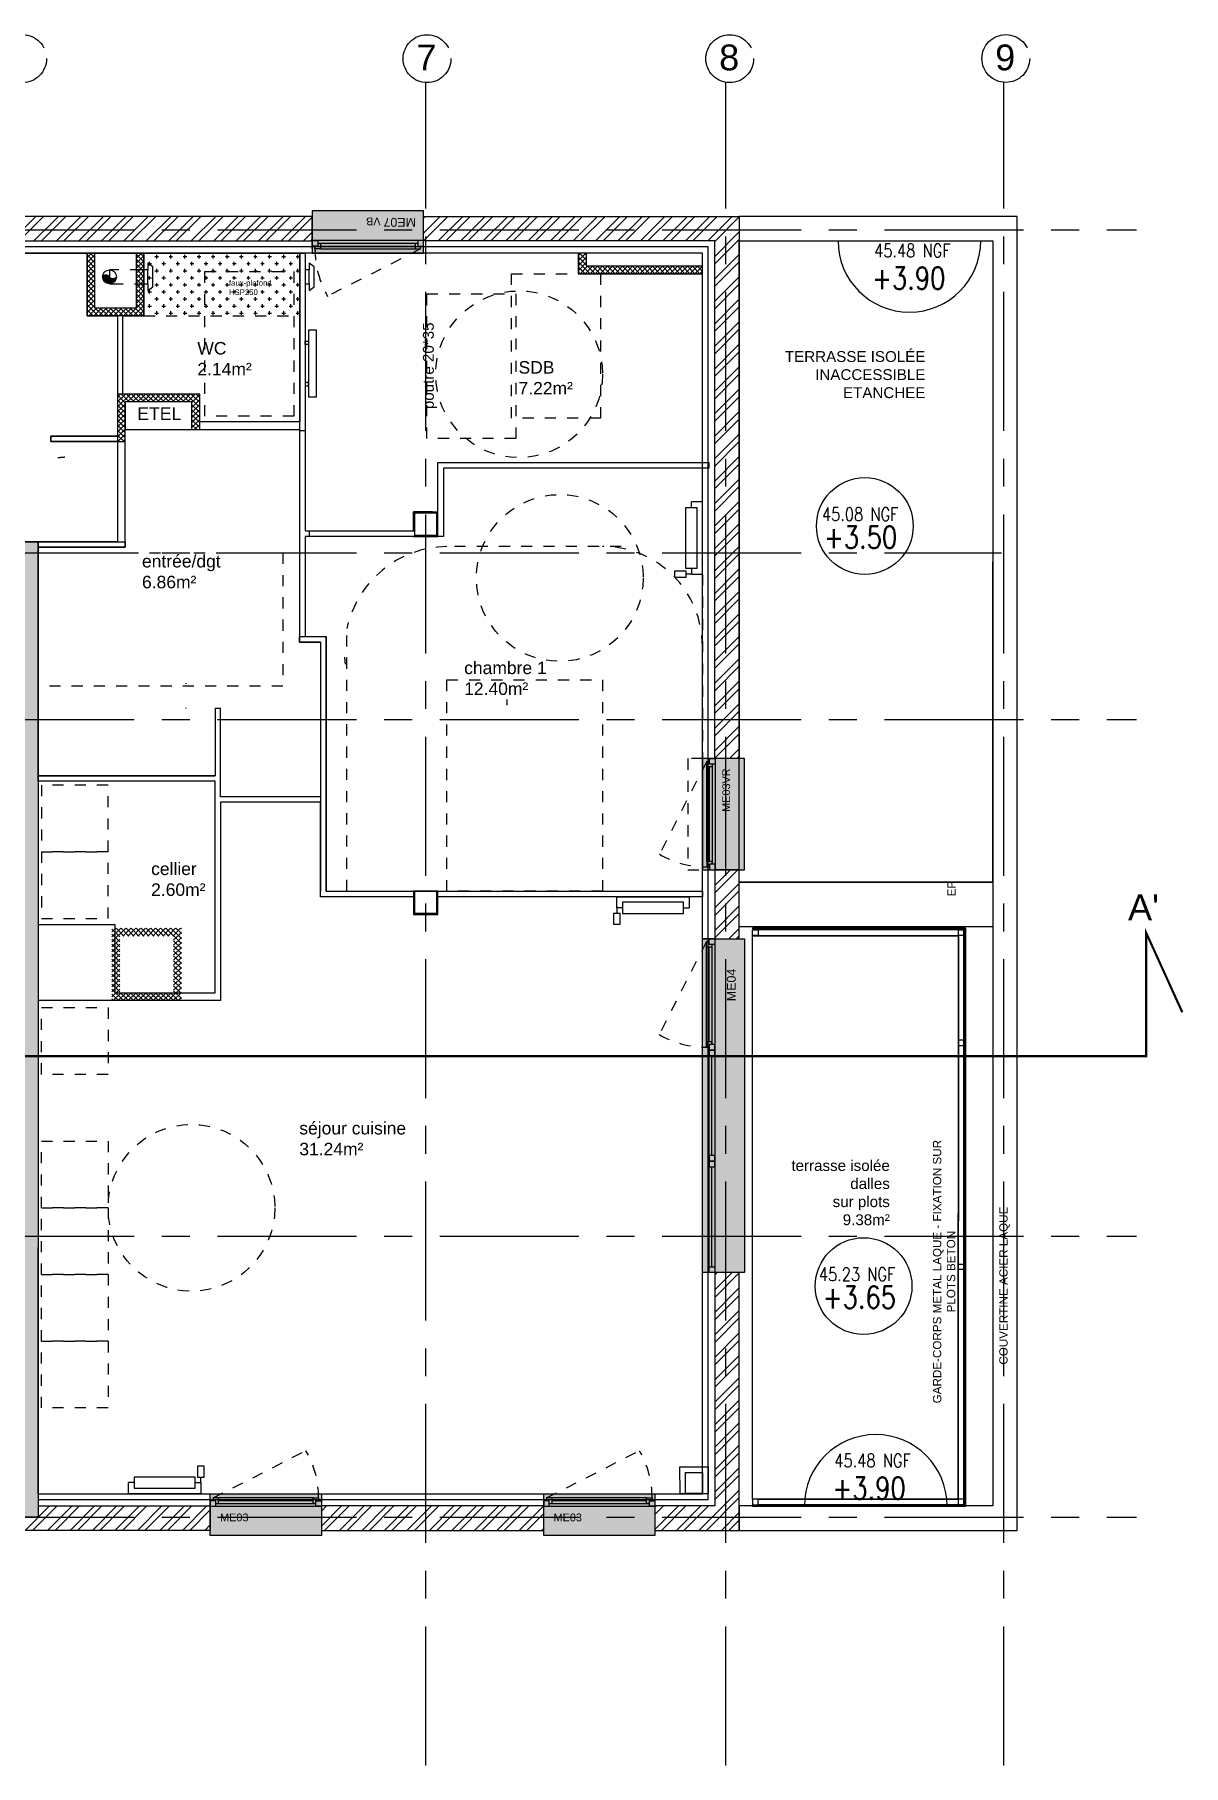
# Model space of a CAD drawing. Header units: millimetres. Extents: x -11.2 to 20.6, y -9.4 to 6.2.
# Drawn here: x 10.27 to 20.6, y -9.4 to 6.16 of the extents above; entities that cross this region are included whole.
import ezdxf

# ---------------------------------------------------------------- set-up
doc = ezdxf.new("R2010")
doc.units = ezdxf.units.MM
for name, pattern in [('0.0.1_Plan masse$0$cartouche PRO tranche 1$0${ Batten }', [0]), ('AXESx2', [4, 2.5, -0.5, 0.5, -0.5]), ('CACHE', [0.375, 0.25, -0.125]), ('INTERROMPU', [0.75, 0.5, -0.25])]:
    doc.linetypes.add(name, pattern=pattern)
for name, color, linetype in [('01_AH_Coupes', 195, 'AXESx2'), ("02_AH_Files d'axes", 147, 'AXESx2'), ('02_AH_Structure Béton', 10, 'Continuous'), ('02_AH_Structure Béton_H', 11, 'Continuous'), ('02_AH_Structure Maçonnée', 230, 'Continuous'), ('02_AH_Structure Maçonnée_H', 231, 'Continuous'), ('03_AH_Couverture_V', 33, 'Continuous'), ('03_AH_Menuiseries Ext', 3, 'Continuous'), ('04_AH_Cloisons', 150, 'Continuous'), ('04_AH_Cloisons_H', 153, 'Continuous'), ('04_AH_Faux-Plafonds', 157, 'Continuous'), ('04_AH_Isolation', 2, 'Continuous'), ('04_AH_Isolation_H', 2, 'Continuous'), ('04_AH_Mobilier', 123, 'Continuous'), ('04_AH_Serrurerie', 73, 'Continuous'), ('04_AH_Serrurerie_V', 74, 'Continuous'), ('05_AH_CVC', 220, 'Continuous'), ('07_AH_Côtes 100e', 7, 'Continuous'), ('07_AH_Perso-Symboles-...', 8, 'Continuous'), ('07_AH_Textes 50e', 7, 'Continuous')]:
    doc.layers.add(name, color=color, linetype=linetype)
doc.layers.add('07_AH_SHAB', color=130, linetype='Continuous', plot=False)
doc.layers.add('10_AH_PANTONE BLANC', color=7, linetype='Continuous', lineweight=0, true_color=0xffffff)
doc.styles.get("Standard").update_dxf_attribs({"font": 'arial.ttf'})
doc.styles.add('Texte 1000', font='arial.ttf', dxfattribs={"height": 1.5})
doc.styles.add('Texte 50', font='arial.ttf', dxfattribs={"height": 0.075})
doc.styles.add('TRACEcotes', font='simplex.shx', dxfattribs={"width": 0.8})
pattern_1 = [(135, (-4278.352016, -69.426065), (-0.0224506403, -0.0224506403), []), (225, (-4278.352016, -69.426065), (0.0224506403, -0.0224506403), [])]

# ---------------------------------------------------------------- blocks, each defined once
blk = doc.blocks.new('A$C54EE634B')
at = {"layer": '10_AH_PANTONE BLANC'}
h = blk.add_hatch(color=256, dxfattribs=at)
h.dxf.hatch_style = 1
h.paths.add_polyline_path([(-0.1, -0.357), (0.9, -0.357), (0.9, 0.018), (-0.1, 0.018)])
at = {"color": 251}
blk.add_line((-0.05, -0.093), (0.9, -0.093), dxfattribs=at)
at = {"ltscale": 0.1}
for p, q in [((0.825, -0.018), (-0.025, -0.018)), ((0.825, -0.043), (-0.025, -0.043)), ((0.863, -0.043), (0.85, -0.043)), ((0.9, -0.018), (0.9, -0.043)), ((0.9, -0.043), (0.9, -0.043))]:
    blk.add_line(p, q, dxfattribs=at)
at = {"color": 251, "linetype": 'CACHE', "ltscale": 0.3, "flags": 128}
blk.add_lwpolyline([(-0.075, -0.018), (0.761, 0.407)], dxfattribs=at)
at = {"ltscale": 0.1}
for points in [[(-0.1, 0.02), (0.9, 0.02), (0.9, -0.357), (-0.1, -0.357)], [(-0.05, -0.043), (-0.1, -0.043), (-0.1, -0.093), (-0.05, -0.093)], [(-0.05, -0.093), (-0.05, -0.043), (-0.1, -0.043), (-0.1, -0.093)], [(0.85, -0.093), (0.85, -0.043), (0.9, -0.043), (0.9, -0.093)]]:
    blk.add_lwpolyline(points, close=True, dxfattribs=at)
blk.add_lwpolyline([(0.9, -0.357), (-0.1, -0.357), (-0.1, 0.02), (0.9, 0.02)], close=True)
for points in [[(-0.05, -0.068), (-0.025, -0.068), (-0.025, -0.018), (-0.075, -0.018), (-0.075, -0.043)], [(-0.05, -0.068), (0.85, -0.068)], [(0.85, -0.068), (0.825, -0.068), (0.825, -0.018), (0.875, -0.018), (0.875, -0.043)], [(0.863, -0.043), (0.85, -0.043)]]:
    blk.add_lwpolyline(points, dxfattribs=at)
at = {"color": 251, "linetype": 'CACHE', "ltscale": 0.3}
blk.add_arc((0.025, -0.018), 0.85, 360, 30, dxfattribs=at)
at = {"insert": (-0.012, -0.158), "char_height": 1.5, "attachment_point": 1, "style": 'Texte 1000'}
blk.add_mtext_dynamic_manual_height_columns('{\\H0.046667x;ME0\\H0.99999x;3}', width=0.68046, gutter_width=7.5, heights=[0], dxfattribs=at)
blk = doc.blocks.new('A$C1C1F09CD')
blk.add_hatch(color=256).paths.add_polyline_path([(0, 0, 0.5), (0, 0.1, 0.4142136), (-0.1, 0, 0.4142136), (0, -0.1, -0.5)])
blk.add_circle((0, 0), 0.1)
for centre, start, end in [((0.0375, -0.05), 126.8699, 233.1301), ((-0.0375, 0.05), 306.8699, 53.1301)]:
    blk.add_arc(centre, 0.0625, start, end)
blk = doc.blocks.new('bouche vmc')
blk.add_lwpolyline([(0, -0.062), (0, 0.062), (0.034, 0.062), (0.034, 0.122), (0.08, 0.091), (0.08, -0.091), (0.034, -0.122), (0.034, -0.062), (0, -0.062), (0, 0.062), (0.034, 0.062), (0.034, -0.062)])
blk = doc.blocks.new('seche serviettes')
for points in [[(-0.1, -0.3), (-0.03, -0.3), (-0.03, 0.3), (-0.1, 0.3)], [(-0.03, 0.17), (0, 0.17), (0, 0.2), (-0.03, 0.2)], [(-0.03, -0.17), (0, -0.17), (0, -0.2), (-0.03, -0.2)]]:
    blk.add_lwpolyline(points, close=True)
blk = doc.blocks.new('A$C5740073D')
for p, q in [((-0.1, -0.05), (-0.1, 0)), ((0, 0), (-0.1, 0)), ((0, -0.65), (0, 0)), ((-0.1, -0.6), (-0.1, -0.65)), ((-0.1, -0.65), (-0.15, -0.65)), ((-0.1, -0.65), (0, -0.65))]:
    blk.add_line(p, q)
for points in [[(-0.15, -0.05), (-0.05, -0.05), (-0.05, -0.6), (-0.15, -0.6)], [(-0.248, -0.619), (-0.15, -0.619), (-0.15, -0.681), (-0.248, -0.681)]]:
    blk.add_lwpolyline(points, close=True)
blk = doc.blocks.new('ME04')
at = {"layer": '10_AH_PANTONE BLANC'}
h = blk.add_hatch(color=256, dxfattribs=at)
h.dxf.hatch_style = 1
h.paths.add_polyline_path([(4277.552, 60.794), (4274.552, 60.794), (4274.552, 61.171), (4277.552, 61.171)])
for p, q in [((4274.552, 61.053), (4274.552, 61.171)), ((4277.552, 61.053), (4277.552, 61.171)), ((4277.552, 61.053), (4277.552, 61.171)), ((4277.502, 61.061), (4275.802, 61.061)), ((4276.577, 61.136), (4277.477, 61.136))]:
    blk.add_line(p, q)
at = {"ltscale": 0.1}
for p, q in [((4276.552, 61.111), (4276.552, 61.111)), ((4276.589, 61.111), (4276.602, 61.111)), ((4276.627, 61.111), (4277.477, 61.111))]:
    blk.add_line(p, q, dxfattribs=at)
at = {"color": 251, "linetype": 'CACHE', "ltscale": 0.3, "flags": 128}
blk.add_lwpolyline([(4277.527, 61.136), (4276.691, 61.561)], dxfattribs=at)
at = {"ltscale": 0.1}
blk.add_lwpolyline([(4274.552, 61.171), (4277.552, 61.171), (4277.552, 60.794), (4274.552, 60.794)], close=True, dxfattribs=at)
for points in [[(4274.552, 61.111), (4274.602, 61.111), (4274.602, 61.061), (4274.552, 61.061)], [(4275.552, 61.061), (4275.552, 61.111), (4275.502, 61.111), (4275.502, 61.061)], [(4275.602, 61.061), (4275.602, 61.111), (4275.552, 61.111), (4275.552, 61.061)], [(4276.552, 61.061), (4276.552, 61.111), (4276.502, 61.111), (4276.502, 61.061)], [(4276.602, 61.061), (4276.602, 61.111), (4276.552, 61.111), (4276.552, 61.061)], [(4277.502, 61.111), (4277.552, 61.111), (4277.552, 61.061), (4277.502, 61.061)], [(4277.502, 61.061), (4277.502, 61.111), (4277.552, 61.111), (4277.552, 61.061)]]:
    blk.add_lwpolyline(points, close=True)
for points in [[(4274.602, 61.111), (4276.502, 61.111)], [(4274.602, 61.086), (4275.502, 61.086)], [(4276.502, 61.061), (4274.602, 61.061)], [(4275.602, 61.086), (4276.502, 61.086)]]:
    blk.add_lwpolyline(points)
for points in [[(4276.602, 61.086), (4276.627, 61.086), (4276.627, 61.136), (4276.577, 61.136), (4276.577, 61.111)], [(4277.502, 61.086), (4276.602, 61.086)], [(4276.627, 61.111), (4276.634, 61.111)], [(4277.502, 61.086), (4277.477, 61.086), (4277.477, 61.136), (4277.527, 61.136), (4277.527, 61.111)]]:
    blk.add_lwpolyline(points, dxfattribs=at)
at = {"color": 251, "linetype": 'CACHE', "ltscale": 0.3}
blk.add_arc((4277.427, 61.136), 0.85, 150.0001, 180.0001, dxfattribs=at)
at = {"layer": '10_AH_PANTONE BLANC'}
blk.add_lwpolyline([(4277.552, 60.794), (4274.552, 60.794), (4274.552, 61.171), (4277.552, 61.171)], close=True, dxfattribs=at)
at = {"insert": (4277.283, 60.952), "char_height": 0.08, "attachment_point": 3, "style": 'Texte 1000'}
blk.add_mtext_dynamic_manual_height_columns('ME04', width=0.589, gutter_width=7.5, heights=[0], dxfattribs=at)
blk = doc.blocks.new('me07p')
at = {"layer": '10_AH_PANTONE BLANC'}
h = blk.add_hatch(color=256, dxfattribs=at)
h.dxf.hatch_style = 1
h.paths.add_polyline_path([(28.175, 191.349), (27.175, 191.349), (27.175, 191.729), (28.175, 191.728)])
at = {"color": 251}
blk.add_line((27.225, 191.616), (28.175, 191.616), dxfattribs=at)
at = {"ltscale": 0.1}
for p, q in [((28.1, 191.691), (27.25, 191.691)), ((28.1, 191.666), (27.25, 191.666)), ((28.138, 191.666), (28.125, 191.666)), ((28.175, 191.691), (28.175, 191.666)), ((28.175, 191.666), (28.175, 191.666))]:
    blk.add_line(p, q, dxfattribs=at)
at = {"color": 251, "linetype": 'CACHE', "ltscale": 0.3, "flags": 128}
blk.add_lwpolyline([(27.2, 191.691), (28.036, 192.116)], dxfattribs=at)
at = {"ltscale": 0.1}
for points in [[(28.175, 191.728), (27.175, 191.729), (27.175, 191.349), (28.175, 191.349)], [(27.225, 191.666), (27.175, 191.666), (27.175, 191.616), (27.225, 191.616)], [(27.225, 191.616), (27.225, 191.666), (27.175, 191.666), (27.175, 191.616)], [(28.125, 191.616), (28.125, 191.666), (28.175, 191.666), (28.175, 191.616)]]:
    blk.add_lwpolyline(points, close=True, dxfattribs=at)
blk.add_lwpolyline([(27.175, 191.349), (28.175, 191.349), (28.175, 191.728), (27.175, 191.729)], close=True)
for points in [[(27.225, 191.641), (27.25, 191.641), (27.25, 191.691), (27.2, 191.691), (27.2, 191.666)], [(27.225, 191.641), (28.125, 191.641)], [(28.125, 191.641), (28.1, 191.641), (28.1, 191.691), (28.15, 191.691), (28.15, 191.666)], [(28.138, 191.666), (28.125, 191.666)]]:
    blk.add_lwpolyline(points, dxfattribs=at)
at = {"color": 251, "linetype": 'CACHE', "ltscale": 0.3}
for centre in [(27.3, 191.691), (27.3, 191.693)]:
    blk.add_arc(centre, 0.85, 359.9744, 29.9744, dxfattribs=at)
at = {"insert": (27.242, 191.492), "char_height": 0.08, "attachment_point": 1, "rotation": 359.9744, "style": 'Texte 1000'}
blk.add_mtext_dynamic_manual_height_columns('ME07', width=1.45949, gutter_width=7.5, heights=[0], dxfattribs=at)
at = {"layer": '03_AH_Menuiseries Ext', "ltscale": 0.1, "insert": (28.745, 191.409), "char_height": 0.07, "attachment_point": 8, "rotation": 360, "style": 'Texte 50'}
blk.add_mtext_dynamic_manual_height_columns('\\A1;\\pxql;VB ', width=2.37048, gutter_width=0.4, heights=[0], dxfattribs=at)
blk = doc.blocks.new('C11')
at = {"layer": '10_AH_PANTONE BLANC'}
h = blk.add_hatch(color=256, dxfattribs=at)
h.dxf.hatch_style = 1
h.paths.add_polyline_path([(4295.006, 69.076), (4295.006, 68.076), (4294.631, 68.076), (4294.631, 69.076)])
at = {"ltscale": 0.1}
for p, q in [((4294.667, 68.151), (4294.667, 69.001)), ((4294.692, 68.151), (4294.692, 69.001)), ((4294.667, 68.076), (4294.692, 68.076)), ((4294.692, 68.113), (4294.692, 68.126)), ((4294.692, 68.076), (4294.692, 68.076))]:
    blk.add_line(p, q, dxfattribs=at)
at = {"color": 251}
blk.add_line((4294.742, 69.026), (4294.742, 68.076), dxfattribs=at)
at = {"color": 251, "linetype": 'CACHE', "ltscale": 0.3, "flags": 128}
blk.add_lwpolyline([(4294.667, 69.051), (4294.242, 68.215)], dxfattribs=at)
at = {"color": 251, "linetype": 'CACHE', "ltscale": 0.3}
blk.add_lwpolyline([(4294.629, 68.076), (4294.629, 69.076), (4294.497, 69.076), (4294.497, 68.076)], close=True, dxfattribs=at)
at = {"ltscale": 0.1}
for points in [[(4294.629, 69.076), (4294.629, 68.076), (4295.006, 68.076), (4295.006, 69.076)], [(4294.692, 69.026), (4294.692, 69.076), (4294.742, 69.076), (4294.742, 69.026)], [(4294.742, 69.026), (4294.692, 69.026), (4294.692, 69.076), (4294.742, 69.076)], [(4294.742, 68.126), (4294.692, 68.126), (4294.692, 68.076), (4294.742, 68.076)]]:
    blk.add_lwpolyline(points, close=True, dxfattribs=at)
blk.add_lwpolyline([(4295.006, 68.076), (4295.006, 69.076), (4294.629, 69.076), (4294.629, 68.076)], close=True)
for points in [[(4294.717, 69.026), (4294.717, 69.001), (4294.667, 69.001), (4294.667, 69.051), (4294.692, 69.051)], [(4294.717, 69.026), (4294.717, 68.126)], [(4294.717, 68.126), (4294.717, 68.151), (4294.667, 68.151), (4294.667, 68.101), (4294.692, 68.101)], [(4294.692, 68.113), (4294.692, 68.126)]]:
    blk.add_lwpolyline(points, dxfattribs=at)
at = {"color": 251, "linetype": 'CACHE', "ltscale": 0.3}
blk.add_arc((4294.667, 68.951), 0.85, 240, 270, dxfattribs=at)
at = {"insert": (4294.807, 68.988), "char_height": 1.5, "attachment_point": 3, "rotation": 90, "style": 'Texte 1000'}
blk.add_mtext_dynamic_manual_height_columns('{\\H0.046667x;ME0\\H0.99999x;3VR}', width=0.68046, gutter_width=7.5, heights=[0], dxfattribs=at)

msp = doc.modelspace()

# ---------------------------------------------------------------- hatches: boundary and pattern name
at = {"layer": '02_AH_Structure Béton_H'}
h = msp.add_hatch(dxfattribs=at)
h.set_pattern_fill('ANSI36', color=256, scale=0.02, angle=360)
h.set_pattern_definition([(45, (-4278.352016, -69.426065), (0.0336759605, 0.1234785217), [0.15875, -0.03175, 0, -0.03175])])
h.paths.add_polyline_path([(10.1, -0.1), (8.601, -0.1), (6.401, -0.1), (6.401, -0.1), (3.7, -0.1), (3.7, -0.5), (0.1, -0.5), (0.1, -4.645), (-0.1, -4.645), (-0.1, 4.406), (0.1, 4.406), (0.1, -0.3), (3.5, -0.3), (3.5, 0.1), (6.601, 0.1), (8.601, 0.1), (8.801, 0.1), (10.1, 0.1), (10.1, 1.4), (6.61, 1.4), (2.963, 1.4), (2.963, 1.6), (6.41, 1.6), (6.41, 4.406), (6.61, 4.406), (6.61, 1.6), (10.3, 1.6), (10.3, -7.171), (10.1, -7.171)])
at = {"layer": '02_AH_Structure Maçonnée_H'}
h = msp.add_hatch(dxfattribs=at)
h.set_pattern_fill('ANSI32', color=256, scale=0.015, angle=360)
h.set_pattern_definition([(45, (-4278.35202, -69.42607), (-0.1010278814, 0.1010278814), []), (45, (-4278.28466, -69.42607), (-0.1010278814, 0.1010278814), [])])
h.paths.add_polyline_path([(5.101, -7.291), (4.101, -7.291), (4.101, -7.071), (5.101, -7.071)])
h.paths.add_polyline_path([(14.849, -7.071), (12.849, -7.071), (12.849, -7.291), (14.849, -7.291)])
h.paths.add_polyline_path([(16.387, -4.971), (16.387, -7.071), (15.849, -7.071), (15.849, -7.291), (16.607, -7.291), (16.607, -4.971)])
h.paths.add_polyline_path([(16.607, -1.35), (16.387, -1.35), (16.387, -1.971), (16.607, -1.971)])
h.paths.add_polyline_path([(13.766, 4.306), (13.766, 4.526), (16.607, 4.526), (16.607, -0.35), (16.387, -0.35), (16.387, 4.306)])
h.paths.add_polyline_path([(12.766, 4.526), (9.101, 4.526), (9.101, 4.306), (12.766, 4.306)])
h.paths.add_polyline_path([(6.101, 4.526), (2.948, 4.526), (2.948, 4.306), (6.101, 4.306)])
edge = h.paths.add_edge_path()
edge.add_line((-2.447, -4.765), (-8.68, -4.765))
edge.add_line((-8.68, -4.765), (-8.68, -1.5))
edge.add_line((-8.68, -1.5), (-8.46, -1.5))
edge.add_line((-8.46, -1.5), (-8.46, -4.545))
edge.add_line((-8.46, -4.545), (-2.447, -4.545))
h.paths.add_polyline_path([(0.1, 4.406), (0.1, 4.306), (0.948, 4.306), (0.948, 4.526), (-1.024, 4.526), (-1.024, 4.306), (-0.1, 4.306), (-0.1, 4.406)])
h.paths.add_polyline_path([(0.1, -4.645), (-0.1, -4.645), (-0.1, -4.545), (-0.8, -4.545), (-0.8, -4.765), (-0.12, -4.765), (-0.12, -7.291), (1.101, -7.291), (1.101, -7.071), (0.1, -7.071)])
h.paths.add_polyline_path([(11.849, -7.291), (11.849, -7.071), (10.3, -7.071), (10.3, -7.171), (10.1, -7.171), (10.1, -7.071), (9.101, -7.071), (9.101, -7.291)])
at = {"layer": '04_AH_Cloisons_H'}
h = msp.add_hatch(dxfattribs=at)
h.set_pattern_fill('ANSI37', color=256, scale=0.01, angle=450)
h.set_pattern_definition(pattern_1)
h.paths.add_polyline_path([(11.252, 3.631), (10.741, 3.631), (10.741, 4.196), (11.252, 4.196)])
h.paths.add_polyline_path([(11.182, 3.701), (10.811, 3.701), (10.811, 4.196), (11.182, 4.196)], flags=16)
h = msp.add_hatch(dxfattribs=at)
h.set_pattern_fill('ANSI37', color=256, scale=0.01, angle=360)
h.set_pattern_definition([(45, (-4278.352016, -69.426065), (-0.0224506403, 0.0224506403), []), (135, (-4278.352016, -69.426065), (-0.0224506403, -0.0224506403), [])])
h.paths.add_polyline_path([(15.161, 4.01), (16.277, 4.01), (16.277, 4.196), (15.161, 4.196)])
h.paths.add_polyline_path([(15.231, 4.08), (16.277, 4.08), (16.277, 4.196), (15.231, 4.196)])
h = msp.add_hatch(dxfattribs=at)
h.set_pattern_fill('ANSI37', color=256, scale=0.01, angle=450)
h.set_pattern_definition(pattern_1)
h.paths.add_polyline_path([(11.014, 2.928), (11.014, 2.5), (11.084, 2.5), (11.084, 2.608), (11.084, 2.608), (11.084, 2.858), (11.084, 2.858), (11.684, 2.858), (11.684, 2.608), (11.754, 2.608), (11.754, 2.928)])
h = msp.add_hatch(dxfattribs=at)
h.set_pattern_fill('ANSI37', color=256, scale=0.01, angle=450)
h.set_pattern_definition([(135, (-4278.352016, -49.761675), (-0.0224506403, -0.0224506403), []), (225, (-4278.352016, -49.761675), (0.0224506403, -0.0224506403), [])])
h.paths.add_polyline_path([(11.589, -2.526), (10.965, -2.526), (10.965, -1.876), (11.589, -1.876)])
h.paths.add_polyline_path([(11.519, -2.456), (11.035, -2.456), (11.035, -1.946), (11.519, -1.946)], flags=16)
at = {"layer": '04_AH_Faux-Plafonds'}
h = msp.add_hatch(dxfattribs=at)
h.set_pattern_fill('CROSS', color=256, scale=0.01, angle=360)
h.set_pattern_definition([(3e-13, (-4272.803447, -84.799585), (0.0635, 0.0635), [0.03175, -0.09525]), (90, (-4272.78757, -84.81546), (-0.0635, 0.0635), [0.03175, -0.09525])])
h.paths.add_polyline_path([(11.252, 3.631), (12.654, 3.631), (12.654, 4.196), (11.252, 4.196)])

# ---------------------------------------------------------------- linework, layer by layer
for centre, start, end in [((18.138, 4.306), 180.0226, 359.9774), ((17.835, -7.071), 0.0226, 179.9774)]:
    msp.add_arc(centre, 0.642, start, end)
at = {"layer": '01_AH_Coupes', "const_width": 0.02}
msp.add_lwpolyline([(-11.234, -2.632), (-10.908, -1.915), (-10.908, -3.026), (20.267, -3.026), (20.267, -1.915), (20.593, -2.632)], dxfattribs=at)
at = {"layer": "02_AH_Files d'axes", "ltscale": 0.5}
for p, q in [((13.787, -9.404), (13.787, 5.73)), ((16.487, -9.404), (16.487, 5.73)), ((18.988, -9.404), (18.988, 5.73)), ((-10.086, 4.406), (20.18, 4.406)), ((-10.086, 1.5), (18.966, 1.5)), ((-10.086, 0), (20.18, 0)), ((-10.086, -4.645), (20.18, -4.645)), ((-10.086, -7.171), (20.18, -7.171))]:
    msp.add_line(p, q, dxfattribs=at)
for centre in [(10.161, 5.944), (13.799, 5.944), (16.522, 5.944), (19.005, 5.945)]:
    msp.add_circle(centre, 0.215, dxfattribs=at)
at = {"layer": '02_AH_Structure Béton'}
msp.add_lwpolyline([(-0.1, 4.406), (0.1, 4.406), (0.1, -0.3), (3.5, -0.3), (3.5, 0.1), (6.601, 0.1), (6.601, 0.1), (8.601, 0.1), (8.601, 0.1), (8.801, 0.1), (10.1, 0.1), (10.1, 1.4), (6.61, 1.4), (2.963, 1.4), (2.963, 1.6), (6.41, 1.6), (6.41, 4.406), (6.61, 4.406), (6.61, 1.6), (10.3, 1.6), (10.3, -7.171), (10.1, -7.171), (10.1, -0.1)], dxfattribs=at)
for points in [[(13.687, 1.658), (13.887, 1.658), (13.887, 1.858), (13.687, 1.858)], [(13.687, -1.742), (13.887, -1.742), (13.887, -1.542), (13.687, -1.542)]]:
    msp.add_lwpolyline(points, close=True, dxfattribs=at)
at = {"layer": '02_AH_Structure Maçonnée'}
for points in [[(12.766, 4.526), (9.101, 4.526), (9.101, 4.306), (12.766, 4.306)], [(13.766, 4.306), (13.766, 4.526), (16.607, 4.526), (16.607, -0.35), (16.387, -0.35), (16.387, 4.306)], [(16.607, -1.35), (16.387, -1.35), (16.387, -1.971), (16.607, -1.971)], [(14.849, -7.071), (12.849, -7.071), (12.849, -7.291), (14.849, -7.291)]]:
    msp.add_lwpolyline(points, close=True, dxfattribs=at)
for points in [[(16.387, -4.971), (16.387, -7.071), (15.849, -7.071), (15.849, -7.291), (16.607, -7.291), (16.607, -4.971), (16.387, -4.971)], [(10.3, -7.071), (11.849, -7.071), (11.849, -7.291), (9.101, -7.291), (9.101, -7.071), (10.1, -7.071)]]:
    msp.add_lwpolyline(points, dxfattribs=at)
at = {"layer": '03_AH_Couverture_V'}
for p, q in [((16.607, -1.461), (18.888, -1.461)), ((16.607, -1.861), (18.888, -1.861))]:
    msp.add_line(p, q, dxfattribs=at)
for points in [[(19.108, 3.378), (19.108, 4.526), (16.607, 4.526), (16.607, 4.306), (18.888, 4.306), (18.888, 3.378)], [(18.888, 3.378), (18.888, -7.071), (16.607, -7.071), (16.607, -7.291), (19.108, -7.291), (19.108, 3.378)]]:
    msp.add_lwpolyline(points, dxfattribs=at)
at = {"layer": '04_AH_Cloisons'}
for points in [[(11.252, 3.631), (10.741, 3.631), (10.741, 4.196), (11.252, 4.196)], [(11.182, 3.701), (10.811, 3.701), (10.811, 4.196), (11.182, 4.196)], [(15.161, 4.01), (16.277, 4.01), (16.277, 4.196), (15.161, 4.196)], [(15.231, 4.08), (16.277, 4.08), (16.277, 4.196), (15.231, 4.196)], [(11.084, 2.858), (11.084, 2.608), (11.684, 2.608), (11.684, 2.858)], [(11.014, 2.5), (10.414, 2.5), (10.414, 2.55), (11.014, 2.55)], [(10.302, 1.6), (11.084, 1.6), (11.084, 1.55), (10.302, 1.55)], [(13.687, 1.648), (12.741, 1.648), (12.741, 1.698), (13.687, 1.698)], [(13.677, -1.752), (13.897, -1.752), (13.897, -1.542), (13.677, -1.542)], [(16.327, -6.961), (16.075, -6.961), (16.074, -6.719), (16.327, -6.719)], [(16.277, -6.959), (16.125, -6.959), (16.124, -6.769), (16.277, -6.769)]]:
    msp.add_lwpolyline(points, close=True, dxfattribs=at)
at = {"layer": '04_AH_Cloisons', "color": 6}
msp.add_lwpolyline([(11.182, 3.701), (10.811, 3.701), (10.811, 4.196), (11.182, 4.196)], close=True, dxfattribs=at)
at = {"layer": '04_AH_Cloisons'}
for points in [[(12.704, 2.598), (12.654, 2.598), (12.654, 2.82), (12.654, 2.82), (12.654, 4.196), (12.704, 4.196), (12.704, 2.826)], [(15.86, 4.196), (15.86, 4.196), (15.161, 4.196), (15.161, 4.01), (15.441, 4.01)], [(15.86, 4.196), (15.86, 4.196), (15.231, 4.196), (15.231, 4.08), (15.371, 4.08)], [(11.049, 3.631), (11.014, 3.631), (11.014, 2.5), (11.084, 2.5), (11.084, 2.858)], [(11.064, 2.928), (11.064, 3.631)], [(11.084, 2.608), (11.754, 2.608), (11.754, 2.928), (11.014, 2.928)], [(11.014, 2.928), (11.014, 2.928), (11.014, 2.608), (11.014, 2.608)], [(11.255, 2.878), (11.255, 2.877)], [(11.255, 2.877), (11.255, 2.878)], [(12.704, 2.82), (12.704, 2.82), (12.704, 2.648)], [(12.704, 2.648), (12.704, 2.648), (12.704, 2.598), (12.704, 2.598)], [(13.947, 2.262), (13.947, 1.648), (13.897, 1.648), (13.897, 2.312), (16.335, 2.312), (16.335, 2.262), (13.947, 2.262)], [(13.847, 1.868), (13.677, 1.868), (13.677, 1.698)], [(13.677, 1.648), (13.897, 1.648), (13.897, 1.868), (13.897, 1.868)], [(12.842, 0.698), (12.652, 0.698), (12.652, 0.748), (12.892, 0.748), (12.892, 0.698)], [(12.842, 0.698), (12.842, -1.542)], [(12.892, -1.542), (12.892, 0.748)], [(11.628, 0.329), (11.628, 0.323)], [(11.628, 0.106), (11.628, 0.1)], [(11.892, -0.554), (10.3, -0.554), (10.3, -0.504), (11.892, -0.504)], [(13.687, -1.592), (12.842, -1.592), (12.842, -1.542)], [(12.892, -1.542), (16.277, -1.542), (16.277, -1.592), (13.887, -1.592)]]:
    msp.add_lwpolyline(points, dxfattribs=at)
at = {"layer": '04_AH_Faux-Plafonds', "linetype": 'CACHE', "ltscale": 0.2}
msp.add_lwpolyline([(11.252, 3.631), (12.654, 3.631), (12.654, 4.196), (11.252, 4.196)], close=True, dxfattribs=at)
at = {"layer": '04_AH_Isolation'}
for p, q in [((16.277, 4.196), (6.71, 4.196)), ((16.277, -6.86), (16.277, 4.196))]:
    msp.add_line(p, q, dxfattribs=at)
msp.add_lwpolyline([(10.3, -6.961), (16.277, -6.961), (16.277, 4.196), (6.71, 4.196)], dxfattribs=at)
at = {"layer": '04_AH_Isolation_H', "linetype": '0.0.1_Plan masse$0$cartouche PRO tranche 1$0${ Batten }', "ltscale": 0.3}
for p, q in [((16.327, 4.251), (6.66, 4.251)), ((16.327, -7.016), (16.327, 4.251)), ((16.327, -7.016), (10.3, -7.016))]:
    msp.add_line(p, q, dxfattribs=at)
at = {"layer": '04_AH_Mobilier', "linetype": 'CACHE', "ltscale": 0.4}
for points in [[(13.977, -1.543), (13.977, 0.357), (15.377, 0.357), (15.377, -1.543)], [(10.33, -0.588), (10.33, -1.188), (10.93, -1.188), (10.93, -0.588)], [(10.33, -1.188), (10.33, -1.788), (10.93, -1.788), (10.93, -1.188)], [(10.33, -3.19), (10.33, -2.59), (10.93, -2.59), (10.93, -3.19)], [(10.33, -4.39), (10.33, -3.79), (10.93, -3.79), (10.93, -4.39)], [(10.33, -4.99), (10.33, -4.39), (10.93, -4.39), (10.93, -4.99)], [(10.33, -5.59), (10.33, -4.99), (10.93, -4.99), (10.93, -5.59)], [(10.33, -6.19), (10.33, -5.59), (10.93, -5.59), (10.93, -6.19)]]:
    msp.add_lwpolyline(points, close=True, dxfattribs=at)
at = {"layer": '04_AH_Serrurerie', "ltscale": 0.1}
for points in [[(16.728, -1.94), (16.728, -1.89), (16.778, -1.89), (16.778, -1.94)], [(18.579, -1.941), (18.579, -1.891), (18.629, -1.891), (18.629, -1.941)], [(18.578, -2.881), (18.578, -2.931), (18.628, -2.931), (18.628, -2.881)], [(18.579, -4.946), (18.579, -4.896), (18.629, -4.896), (18.629, -4.946)], [(16.727, -7.011), (16.727, -7.061), (16.777, -7.061), (16.777, -7.011)], [(18.578, -7.011), (18.578, -7.061), (18.628, -7.061), (18.628, -7.011)]]:
    msp.add_lwpolyline(points, close=True, dxfattribs=at)
at = {"layer": '04_AH_Serrurerie_V', "ltscale": 0.1}
for points in [[(18.639, -1.876), (18.638, -7.071), (16.727, -7.071)], [(18.644, -1.876), (18.643, -7.076), (16.727, -7.076)], [(18.643, -7.076), (18.644, -1.876), (16.728, -1.875)], [(16.728, -1.875), (16.728, -1.88)], [(18.638, -7.076), (18.639, -1.881), (16.728, -1.88)], [(18.629, -1.876), (18.628, -7.061), (16.777, -7.061), (16.777, -7.011), (18.578, -7.011), (18.579, -1.876)], [(18.628, -7.076), (18.629, -1.891), (16.778, -1.89), (16.778, -1.94), (18.579, -1.941), (18.578, -7.076)], [(16.727, -7.076), (16.727, -7.071)]]:
    msp.add_lwpolyline(points, dxfattribs=at)
at = {"layer": '05_AH_CVC', "linetype": 'CACHE', "ltscale": 0.5}
msp.add_lwpolyline([(11.252, 3.919), (11.252, 4.044), (10.942, 4.044), (10.942, 3.919)], close=True, dxfattribs=at)
at = {"layer": '07_AH_Côtes 100e'}
for centre in [(17.737, 1.741), (17.726, -5.094)]:
    msp.add_circle(centre, 0.435, dxfattribs=at)
at = {"layer": '07_AH_Perso-Symboles-...', "linetype": 'INTERROMPU', "ltscale": 0.2}
msp.add_line((16.277, 1.306), (16.277, -0.694), dxfattribs=at)
for points in [[(11.801, 4.029), (12.601, 4.029), (12.601, 2.729), (11.801, 2.729)], [(15.359, 2.71), (14.559, 2.71), (14.559, 4.01), (15.359, 4.01)], [(14.597, 2.528), (13.797, 2.528), (13.797, 3.828), (14.597, 3.828)], [(10.302, 0.3), (10.302, 1.5), (12.502, 1.5), (12.502, 0.3)]]:
    msp.add_lwpolyline(points, close=True, dxfattribs=at)
for points in [[(15.546, 1.557), (13.977, 1.557)], [(13.077, -1.542), (13.077, 0.827)], [(16.277, -1.543), (16.277, 0.847)]]:
    msp.add_lwpolyline(points, dxfattribs=at)
for centre in [(14.627, 3.106), (14.993, 1.274), (11.68, -4.39)]:
    msp.add_circle(centre, 0.75, dxfattribs=at)
for centre, radius, start, end in [((10.599, 1.424), 0.937, 93.5873, 97.4178), ((13.992, 0.62), 0.937, 90.9339, 167.6385), ((15.377, 0.658), 0.9, 360, 90), ((13.992, 0.62), 0.937, 183.5873, 187.4178)]:
    msp.add_arc(centre, radius, start, end, dxfattribs=at)
at = {"layer": '07_AH_SHAB'}
for points in [[(18.887, -1.461), (16.607, -1.461), (16.607, 4.306), (18.888, 4.306)], [(6.71, 1.6), (6.71, 4.196), (10.741, 4.196), (10.741, 3.631), (11.014, 3.631), (11.014, 2.55), (10.414, 2.55), (10.414, 2.5), (11.014, 2.5), (11.014, 1.6)], [(11.252, 4.196), (12.654, 4.196), (12.654, 2.678), (11.754, 2.678), (11.754, 2.928), (11.064, 2.928), (11.064, 3.631), (11.251, 3.631)], [(16.277, 2.311), (16.277, 4.01), (16.277, 4.01), (15.161, 4.01), (15.161, 4.196), (12.956, 4.196), (12.704, 4.196), (12.704, 2.648), (12.704, 2.648), (12.704, 1.698), (13.677, 1.698), (13.677, 1.868), (13.897, 1.868), (13.897, 2.312)], [(10.302, 1.55), (11.084, 1.55), (11.084, 2.608), (12.652, 2.608), (12.652, 1.698), (12.652, 1.698), (12.652, 1.698), (12.652, 1.698), (12.652, 0.698), (12.842, 0.698), (12.842, -0.694), (11.942, -0.694), (11.942, 0.1), (11.892, 0.1), (11.892, -0.504), (10.302, -0.504)], [(15.011, 2.262), (14.457, 2.262), (13.947, 2.262), (13.947, 1.648), (12.704, 1.648), (12.704, 0.748), (12.892, 0.748), (12.892, -1.542), (16.277, -1.542), (16.277, 2.262), (15.011, 2.262)], [(10.3, -1.842), (10.573, -1.842), (10.992, -1.842), (10.992, -2.456), (11.892, -2.456), (11.892, -0.554), (10.3, -0.554), (10.3, -1.063), (10.3, -1.063)], [(16.276, -6.719), (16.277, -1.592), (13.887, -1.592), (13.887, -1.742), (13.687, -1.742), (13.687, -1.592), (12.842, -1.592), (12.842, -0.743), (11.942, -0.743), (11.942, -2.527), (10.3, -2.527), (10.299, -6.961), (16.075, -6.961), (16.075, -6.961), (16.074, -6.719)], [(18.578, -7.011), (16.727, -7.011), (16.727, -1.943), (18.578, -1.943)]]:
    msp.add_lwpolyline(points, close=True, dxfattribs=at)
msp.add_lwpolyline([(14.517, 0.18), (14.517, 0.13)], dxfattribs=at)

# ---------------------------------------------------------------- block references
at = {"layer": '03_AH_Menuiseries Ext'}
for name, p, rotation in [('me07p', (40.941, 195.924), 180.0000000000002), ('ME04', (77.448, -4279.523), 90.00000000000031)]:
    msp.add_blockref(name, p, dxfattribs=dict(at, rotation=rotation))
for name, p in [('C11', (-4278.352, -69.426)), ('A$C54EE634B', (11.949, -6.981)), ('A$C54EE634B', (14.949, -6.981))]:
    msp.add_blockref(name, p, dxfattribs=at)
at = {"layer": '05_AH_CVC', "xscale": -1}
for name, p, rotation in [('bouche vmc', (11.252, 3.982), 180), ('bouche vmc', (12.704, 3.982), 180), ('A$C5740073D', (16.156, -1.592), 270.0000000000002), ('A$C5740073D', (11.114, -6.961), 90.00000000000024)]:
    msp.add_blockref(name, p, dxfattribs=dict(at, rotation=rotation))
at = {"layer": '05_AH_CVC', "xscale": 0.6249999999999915, "yscale": 0.6249999999999915, "zscale": 0.6249999999999915, "rotation": 89.99999460441005}
msp.add_blockref('A$C1C1F09CD', (10.942, 3.982), dxfattribs=at)
at = {"layer": '05_AH_CVC', "rotation": 180.0000000000002}
msp.add_blockref('seche serviettes', (12.704, 3.203), dxfattribs=at)
at = {"layer": '05_AH_CVC'}
msp.add_blockref('A$C5740073D', (16.277, 1.958), dxfattribs=at)

# ---------------------------------------------------------------- texts
at = {"layer": '01_AH_Coupes', "insert": (20.383, -1.572), "char_height": 0.2321, "width": 2.49611, "attachment_point": 3, "style": 'Texte 50'}
msp.add_mtext("A'", dxfattribs=at)
at = {"layer": "02_AH_Files d'axes", "ltscale": 0.5, "char_height": 0.232, "width": 2.49611, "attachment_point": 3, "style": 'Texte 50'}
for s, insert in [('7', (13.884, 6.071)), ('8', (16.607, 6.071)), ('9', (19.09, 6.071))]:
    msp.add_mtext(s, dxfattribs=dict(at, insert=insert))
at = {"layer": '04_AH_Cloisons', "insert": (11.588, 2.695), "char_height": 0.1133, "width": 1.33333, "attachment_point": 9, "rotation": 0, "style": 'Texte 50'}
msp.add_mtext('ETEL', dxfattribs=at)
at = {"layer": '04_AH_Faux-Plafonds', "color": 7, "ltscale": 0.1, "insert": (12.149, 3.885), "char_height": 0.05, "attachment_point": 6}
msp.add_mtext_dynamic_manual_height_columns('\\pxql;faux-plafond\\PHSP250', width=0.13209, gutter_width=0.4, heights=[0], dxfattribs=at)
at = {"layer": '07_AH_Textes 50e', "color": 7, "style": 'TRACEcotes'}
for s, insert, char_height, attachment_point in [('45.48 NGF', (17.821, 4.158), 0.12, 7), ('+3.90', (17.803, 4.07), 0.2, 1), ('45.08 NGF', (17.352, 1.787), 0.12, 7), ('+3.50', (17.37, 1.741), 0.2, 1), ('45.23 NGF', (17.324, -5.048), 0.12, 7), ('+3.65', (17.359, -5.094), 0.2, 1), ('45.48 NGF', (17.463, -6.723), 0.12, 7), ('+3.90', (17.446, -6.811), 0.2, 1)]:
    msp.add_mtext(s, dxfattribs=dict(at, insert=insert, char_height=char_height, attachment_point=attachment_point))
at = {"layer": '07_AH_Textes 50e', "ltscale": 0.3, "insert": (13.762, 3.572), "char_height": 0.0975, "width": 2.6, "attachment_point": 3, "rotation": 90, "style": 'Texte 50'}
msp.add_mtext('poutre 20*35', dxfattribs=at)
at = {"layer": '07_AH_Textes 50e', "ltscale": 0.3, "style": 'Texte 50'}
for s, insert, char_height, width, attachment_point in [('WC\\P2.14m²', (11.733, 3.396), 0.1125, 6.63565, 1), ('TERRASSE ISOLÉE\\PINACCESSIBLE\\PETANCHEE', (18.282, 3.314), 0.0975, 2.6, 3), ('SDB\\P7.22m²', (14.622, 3.224), 0.1125, 6.63565, 1), ('entrée/dgt\\P6.86m²', (11.235, 1.481), 0.1125, 6.63565, 1), ('chambre 1\\P12.40m²', (14.133, 0.522), 0.1125, 6.63565, 1), ('cellier\\P2.60m²', (11.317, -1.285), 0.1125, 6.63565, 1), ('séjour cuisine\\P31.24m²', (12.65, -3.618), 0.1125, 6.63565, 1), ('terrasse isolée\\Pdalles \\Psur plots\\P9.38m²', (17.962, -3.961), 0.0975, 2.6, 3)]:
    msp.add_mtext(s, dxfattribs=dict(at, insert=insert, char_height=char_height, width=width, attachment_point=attachment_point))
at = {"layer": '07_AH_Textes 50e', "char_height": 0.075, "attachment_point": 8, "rotation": 90, "style": 'Texte 50'}
for s, insert in [('EP', (18.554, -1.52)), ('GARDE-CORPS METAL LAQUE - FIXATION SUR PLOTS BETON ', (18.551, -4.964)), ('COUVERTINE ACIER LAQUE', (19.042, -5.09))]:
    msp.add_mtext_dynamic_manual_height_columns(s, width=2.37048, gutter_width=0.4, heights=[0], dxfattribs=dict(at, insert=insert))

doc.saveas('drawing.dxf')
